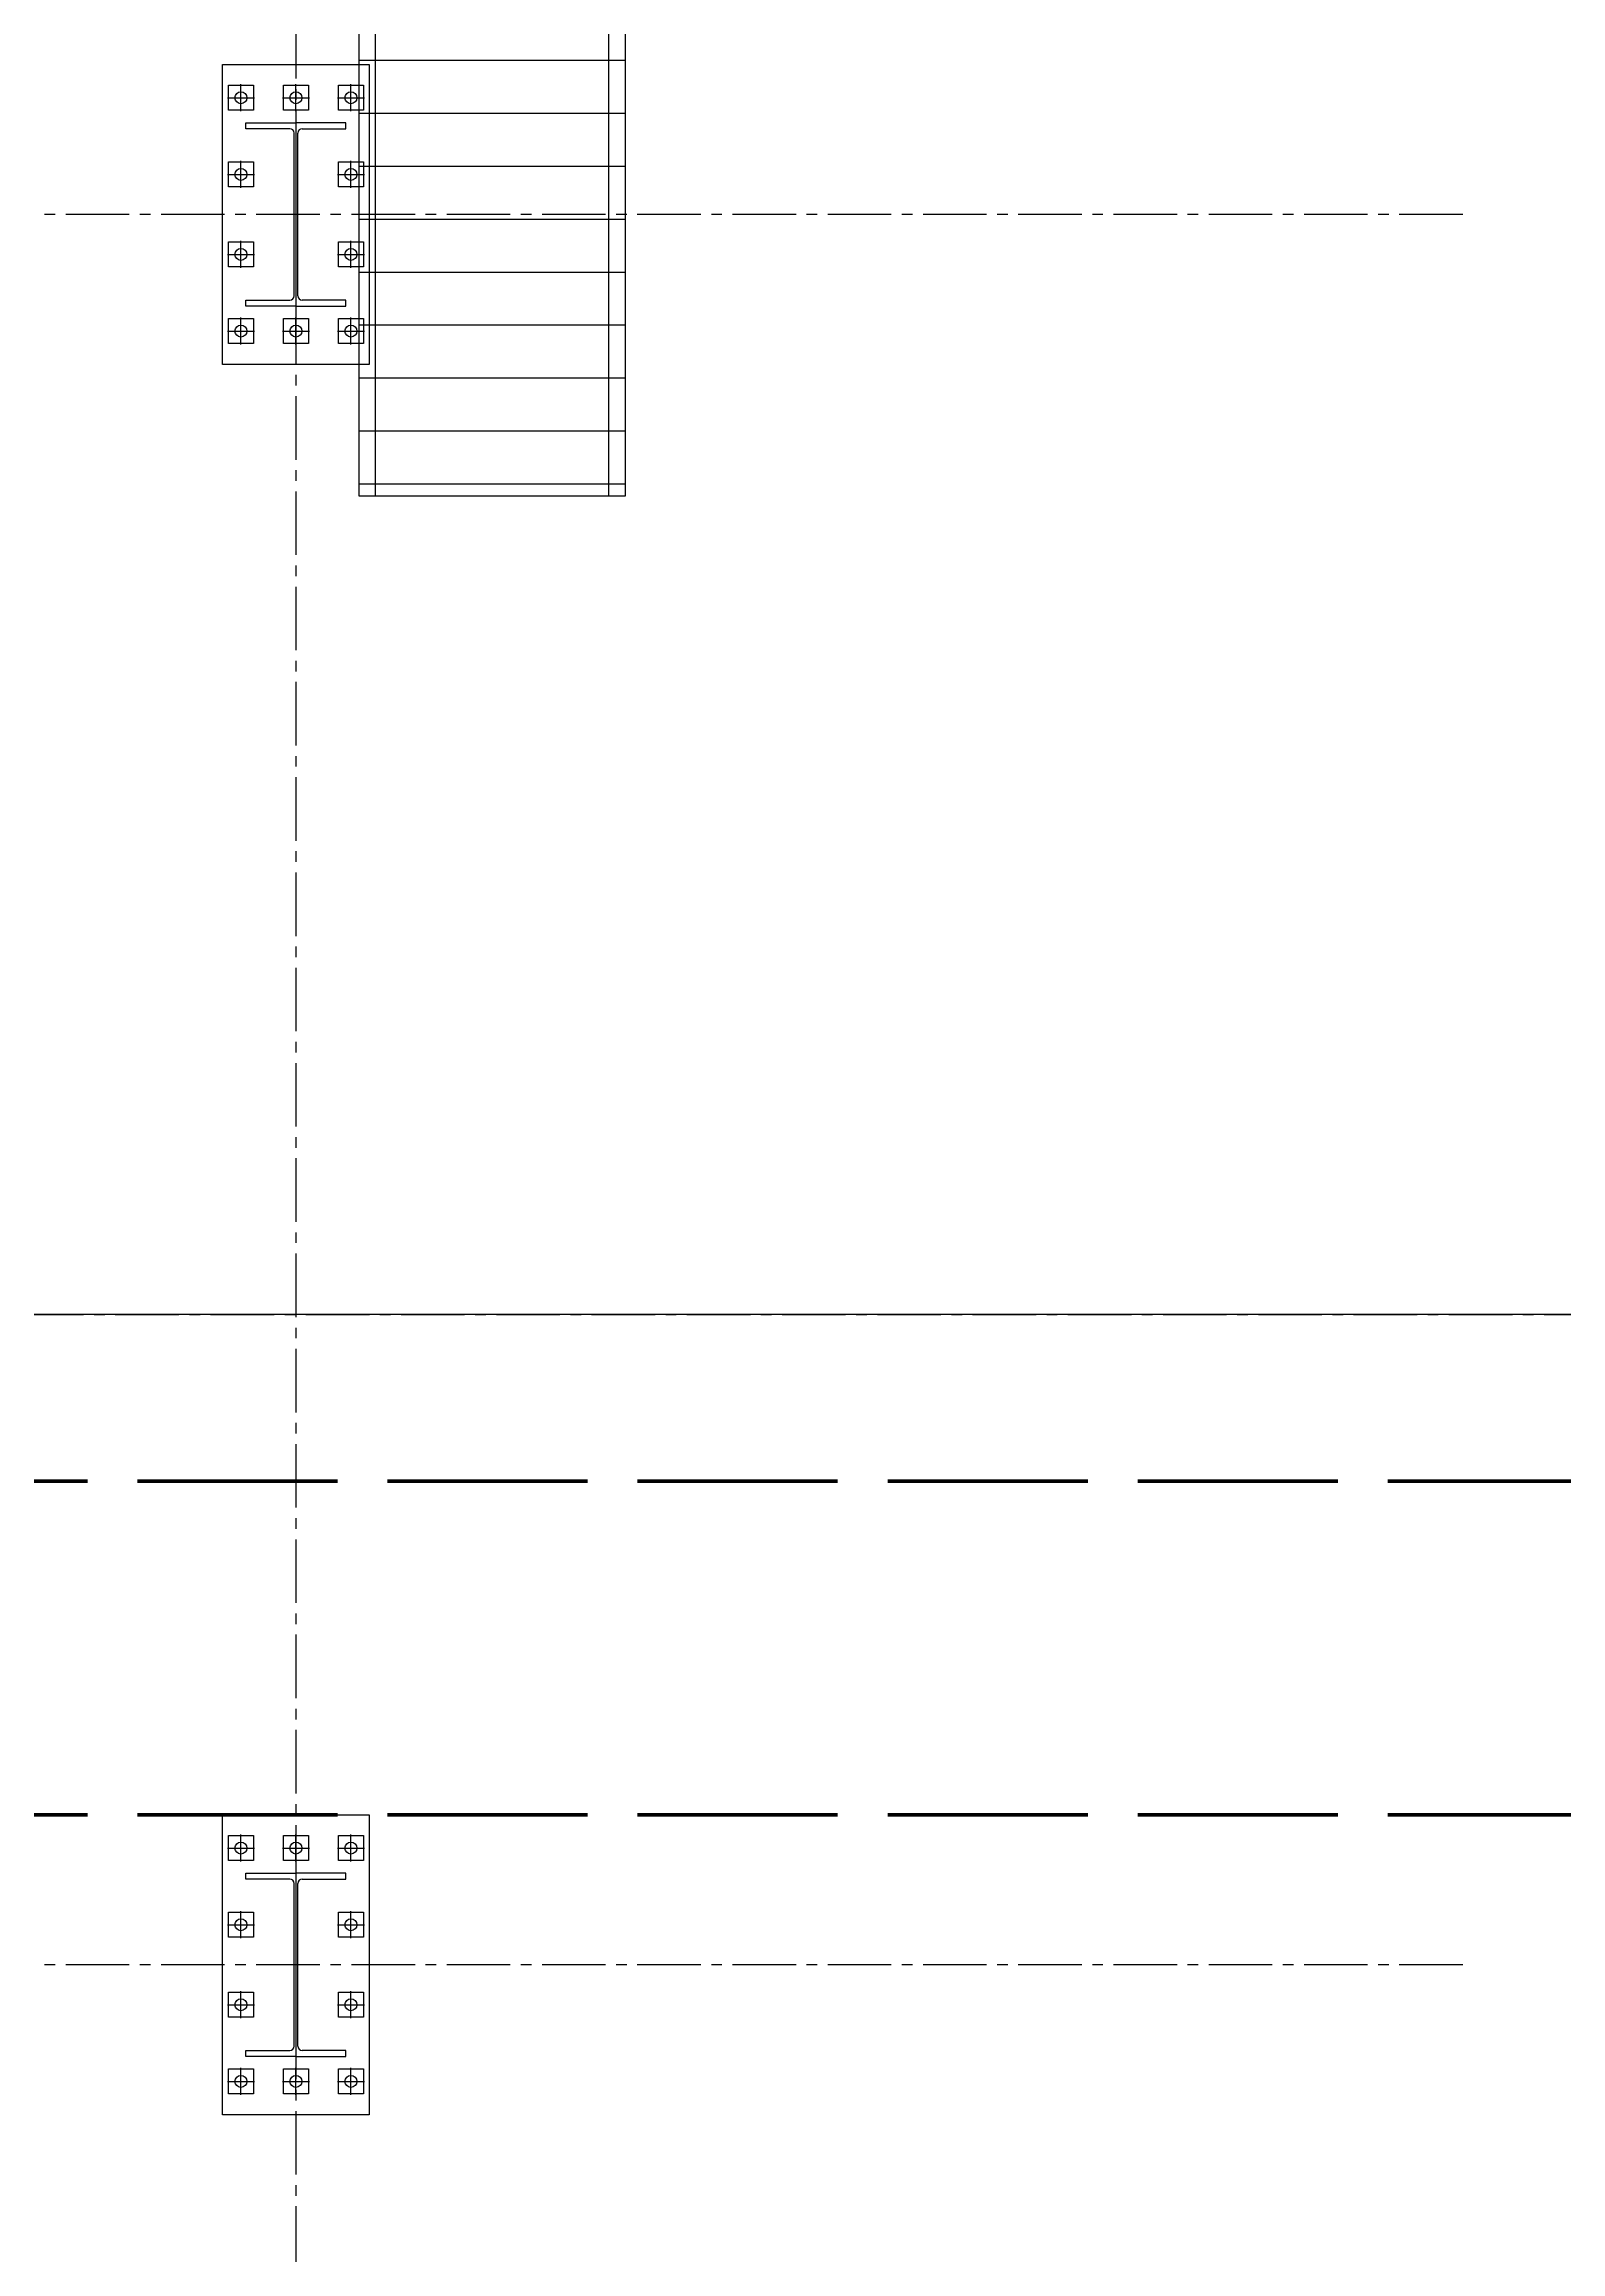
# Model space of a CAD drawing. Header units: millimetres. Extents: x 163705 to 1616509, y 81827 to 302547.
# Drawn here: x 576049 to 580599, y 147448 to 154070 of the extents above; entities that cross this region are included whole.
import ezdxf

# ---------------------------------------------------------------- set-up
doc = ezdxf.new("R2010")
doc.units = ezdxf.units.MM
doc.header["$LTSCALE"] = 10
doc.linetypes.add('ACAD_ISO02W100', pattern=[15, 12, -3])
doc.linetypes.add('CENTER2', pattern=[28.575, 19.05, -3.175, 3.175, -3.175])
for name, color, linetype, lineweight in [('1-中心线', 1, 'CENTER2', 0), ('1-护栏', 4, 'Continuous', 18), ('1-设备轮廓', 2, 'Continuous', 18), ('1-钢构', 6, 'Continuous', 0)]:
    doc.layers.add(name, color=color, linetype=linetype, lineweight=lineweight)
doc.styles.get("Standard").update_dxf_attribs({"font": 'arial.ttf'})

# ---------------------------------------------------------------- blocks, each defined once
blk = doc.blocks.new('G$CFEC4C302')
for p, q in [((14.5, 800), (95.5, 800)), ((55, 759.5), (55, 840.5)), ((179.5, 800), (260.5, 800)), ((220, 759.5), (220, 840.5)), ((344.5, 800), (425.5, 800)), ((385, 759.5), (385, 840.5)), ((70, 707), (70, 725)), ((70, 725), (220, 725)), ((201.5, 707), (70, 707)), ((214.5, 206), (214.5, 694)), ((220, 728), (220, 172)), ((370, 725), (220, 725)), ((225.5, 206), (225.5, 694)), ((238.5, 707), (370, 707)), ((370, 707), (370, 725)), ((55, 529.5), (55, 610.5)), ((385, 529.5), (385, 610.5)), ((14.5, 570), (95.5, 570)), ((344.5, 570), (425.5, 570)), ((55, 289.5), (55, 370.5)), ((385, 289.5), (385, 370.5)), ((14.5, 330), (95.5, 330)), ((344.5, 330), (425.5, 330)), ((55, 59.5), (55, 140.5)), ((70, 175), (70, 193)), ((70, 193), (201.5, 193)), ((220, 175), (70, 175)), ((220, 175), (370, 175)), ((220, 59.5), (220, 140.5)), ((370, 193), (238.5, 193)), ((370, 175), (370, 193)), ((385, 59.5), (385, 140.5)), ((14.5, 100), (95.5, 100)), ((179.5, 100), (260.5, 100)), ((344.5, 100), (425.5, 100))]:
    blk.add_line(p, q)
for points in [[(0, 0), (0, 900), (440, 900), (440, 0)], [(17.5, 762.5), (17.5, 837.5), (92.5, 837.5), (92.5, 762.5)], [(182.5, 762.5), (182.5, 837.5), (257.5, 837.5), (257.5, 762.5)], [(347.5, 762.5), (347.5, 837.5), (422.5, 837.5), (422.5, 762.5)], [(17.5, 532.5), (17.5, 607.5), (92.5, 607.5), (92.5, 532.5)], [(347.5, 532.5), (347.5, 607.5), (422.5, 607.5), (422.5, 532.5)], [(17.5, 292.5), (17.5, 367.5), (92.5, 367.5), (92.5, 292.5)], [(347.5, 292.5), (347.5, 367.5), (422.5, 367.5), (422.5, 292.5)], [(17.5, 62.5), (17.5, 137.5), (92.5, 137.5), (92.5, 62.5)], [(182.5, 62.5), (182.5, 137.5), (257.5, 137.5), (257.5, 62.5)], [(347.5, 62.5), (347.5, 137.5), (422.5, 137.5), (422.5, 62.5)]]:
    blk.add_lwpolyline(points, close=True)
for centre in [(55, 800), (220, 800), (385, 800), (55, 570), (385, 570), (55, 330), (385, 330), (55, 100), (220, 100), (385, 100)]:
    blk.add_circle(centre, 18)
for centre, start, end in [((201.5, 694), 0, 90), ((238.5, 694), 90, 180), ((201.5, 206), 270, 0), ((238.5, 206), 180, 270)]:
    blk.add_arc(centre, 13, start, end)
blk.add_text('HC_SUPERPART', height=0.001).set_placement((220, 175))
blk = doc.blocks.new('*U488')
at = {"layer": '1-护栏'}
h = blk.add_hatch(dxfattribs=at)
h.set_pattern_fill('ANSI31', color=256, scale=50, angle=315)
h.set_pattern_definition([(0, (-900, -1144.28), (4e-14, 158.75), [])])
h.paths.add_polyline_path([(800, 0), (0, 0), (0, 1694), (800, 1694)])
for p, q in [((50, 1694), (50, 0)), ((750, 1694), (750, 0))]:
    blk.add_line(p, q, dxfattribs=at)
at = {"layer": '1-钢构'}
blk.add_lwpolyline([(800, 0), (0, 0), (0, 1694), (800, 1694)], close=True, dxfattribs=at)

msp = doc.modelspace()

# ---------------------------------------------------------------- linework, layer by layer
at = {"layer": '1-中心线'}
for p, q in [((576804.592, 161586.876), (576804.592, 141059.499)), ((580304.942, 153559.632), (553688.441, 153559.632)), ((553688.441, 150259.632), (632304.867, 150259.632)), ((580304.942, 148309.632), (553688.441, 148309.632))]:
    msp.add_line(p, q, dxfattribs=at)
at = {"layer": '1-护栏'}
msp.add_lwpolyline([(570504.592, 143059.632), (587768.407, 143059.632), (587768.407, 150259.632), (570504.592, 150259.632)], close=True, dxfattribs=at)
at = {"layer": '1-设备轮廓', "color": 5, "linetype": 'ACAD_ISO02W100', "lineweight": 50, "ltscale": 5}
for p, q in [((587429.603, 149759.62), (571829.602, 149759.62)), ((587429.603, 148759.632), (571829.602, 148759.632))]:
    msp.add_line(p, q, dxfattribs=at)

# ---------------------------------------------------------------- block references
at = {"xscale": -1, "rotation": 180}
msp.add_blockref('*U488', (576993.042, 154409.632), dxfattribs=at)
at = {"layer": '1-钢构'}
for p in [(576584.592, 153109.632), (576584.592, 147859.632)]:
    msp.add_blockref('G$CFEC4C302', p, dxfattribs=at)

doc.saveas('drawing.dxf')
